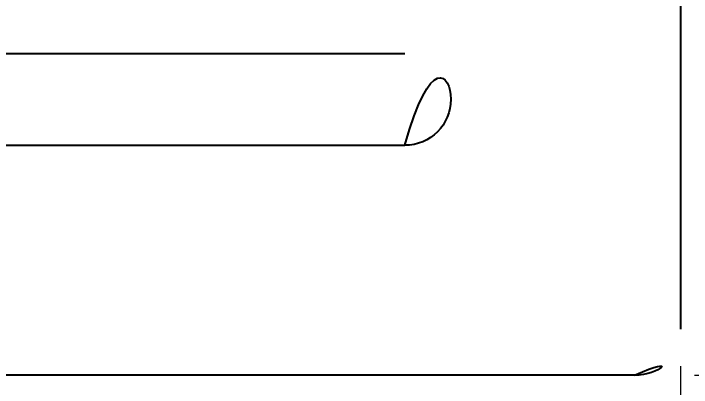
# Model space of a CAD drawing. Extents: x 16296675035 to 16296675816, y -37409618718 to -37409618145.
# Drawn here: x 16296675309.8 to 16296675383.5, y -37409618360.2 to -37409618319.5 of the extents above; entities that cross this region are included whole.
import ezdxf

# ---------------------------------------------------------------- set-up
doc = ezdxf.new("R2010")
doc.units = 0
doc.header["$LTSCALE"] = 10
doc.header["$MEASUREMENT"] = 0
doc.header["$PDMODE"] = 3
doc.header["$PDSIZE"] = -10
doc.layers.get('0').update_dxf_attribs({"linetype": 'CONTINUOUS'})
doc.layers.get('DEFPOINTS').update_dxf_attribs({"linetype": 'CONTINUOUS'})
doc.layers.add('BODY', color=7, linetype='CONTINUOUS')
doc.styles.add('Daelim Dimension', font='')
doc.styles.get('Daelim Dimension').set_extended_font_data('NanumGothic')
doc.dimstyles.new('DEFAULT', dxfattribs={"dimscale": 2, "dimtxt": 2, "dimasz": 2, "dimexe": 0, "dimexo": 2, "dimgap": 1, "dimtad": 1, "dimdec": 1, "dimzin": 9, "dimdsep": 46, "dimtxsty": 'Daelim Dimension', "dimcen": 0.5, "dimclrd": 252, "dimclre": 252, "dimclrt": 3, "dimadec": 1, "dimazin": 0, "dimtfac": 1, "dimtdec": 1, "dimtix": 1, "dimtmove": 0, "dimatfit": 3, "dimfxl": 1, "dimtolj": 1, "dimtzin": 1, "dimlwd": 9, "dimlwe": 9, "dimarcsym": 0})

# ---------------------------------------------------------------- blocks, each defined once
blk = doc.blocks.new('*D3')
at = {"color": 5, "lineweight": 9, "ltscale": 0.5, "transparency": 16777216}
for p, q in [((16296675182.353, -37409618357.884), (16296675182.353, -37409618410.955)), ((16296675382.353, -37409618357.884), (16296675382.353, -37409618410.955)), ((16296675186.353, -37409618410.955), (16296675378.353, -37409618410.955))]:
    blk.add_line(p, q, dxfattribs=at)
at = {"color": 5, "ltscale": 0.5, "transparency": 16777216}
for points in [[(16296675186.353, -37409618410.288), (16296675186.353, -37409618411.622), (16296675182.353, -37409618410.955)], [(16296675378.353, -37409618410.288), (16296675378.353, -37409618411.622), (16296675382.353, -37409618410.955)]]:
    blk.add_solid(points, dxfattribs=at)
at = {"layer": 'DEFPOINTS', "color": 0, "ltscale": 0.5, "transparency": 16777216}
for p in [(16296675182.353, -37409618353.884), (16296675382.353, -37409618353.884), (16296675382.353, -37409618410.955)]:
    blk.add_point(p, dxfattribs=at)
at = {"color": 7, "ltscale": 0.5, "transparency": 16777216, "insert": (16296675282.353, -37409618401.364), "char_height": 14, "attachment_point": 5, "style": 'Daelim Dimension'}
blk.add_mtext('\\A1;200', dxfattribs=at)
blk = doc.blocks.new('*D1')
at = {"color": 5, "lineweight": 9, "ltscale": 0.5, "transparency": 16777216}
for p, q in [((16296675385.853029, -37409618278.884453), (16296675428.63088, -37409618278.884453)), ((16296675428.63088, -37409618282.884453), (16296675428.63088, -37409618354.884453)), ((16296675383.87912, -37409618358.884453), (16296675428.63088, -37409618358.884453))]:
    blk.add_line(p, q, dxfattribs=at)
at = {"color": 5, "ltscale": 0.5, "transparency": 16777216}
for points in [[(16296675427.964211, -37409618282.884453), (16296675429.297541, -37409618282.884453), (16296675428.63088, -37409618278.884453)], [(16296675427.964211, -37409618354.884453), (16296675429.297541, -37409618354.884453), (16296675428.63088, -37409618358.884453)]]:
    blk.add_solid(points, dxfattribs=at)
at = {"layer": 'DEFPOINTS', "color": 0, "ltscale": 0.5, "transparency": 16777216}
for p in [(16296675381.853029, -37409618278.884453), (16296675379.87912, -37409618358.884453), (16296675428.63088, -37409618358.884453)]:
    blk.add_point(p, dxfattribs=at)
at = {"color": 7, "ltscale": 0.5, "transparency": 16777216, "insert": (16296675419.009991, -37409618318.884453), "char_height": 14, "attachment_point": 5, "rotation": 90, "style": 'Daelim Dimension'}
blk.add_mtext('\\A1;80', dxfattribs=at)

msp = doc.modelspace()

# ---------------------------------------------------------------- linework, layer by layer
for p, q in [((16296675297.376, -37409618323.875), (16296675352.382, -37409618323.875)), ((16296675297.382, -37409618333.856), (16296675352.382, -37409618333.875))]:
    msp.add_line(p, q)
msp.add_arc((16296675352.382, -37409618328.875), 5, 270, 90)
at = {"layer": 'BODY', "ltscale": 0.7}
for p, q in [((16296675382.353, -37409618279.384), (16296675382.353, -37409618353.884)), ((16296675377.353, -37409618358.884), (16296675187.353, -37409618358.884))]:
    msp.add_line(p, q, dxfattribs=at)
msp.add_arc((16296675377.353, -37409618353.884), 5, 270, 0, dxfattribs=at)

# ---------------------------------------------------------------- dimensions: what is measured, and where the dimension line sits
at = {"color": 5, "ltscale": 0.5}
dim = msp.add_linear_dim(base=(16296675428.631, -37409618358.884), p1=(16296675381.853, -37409618278.884), p2=(16296675379.879, -37409618358.884), angle=90, dimstyle='DEFAULT', override={"dimtxt": 7, "dimclrd": 5, "dimclre": 5, "dimclrt": 7}, dxfattribs=at)
dim.commit()
dim.dimension.update_dxf_attribs({"geometry": '*D1', "text_midpoint": (16296675428.631, -37409618318.884), "dimtype": 160})
dim = msp.add_linear_dim(base=(16296675382.353, -37409618410.955), p1=(16296675182.353, -37409618353.884), p2=(16296675382.353, -37409618353.884), dimstyle='DEFAULT', override={"dimtxt": 7, "dimclrd": 5, "dimclre": 5, "dimclrt": 7}, dxfattribs=at)
dim.commit()
dim.dimension.update_dxf_attribs({"geometry": '*D3', "text_midpoint": (16296675282.353, -37409618401.364)})

doc.saveas('drawing.dxf')
